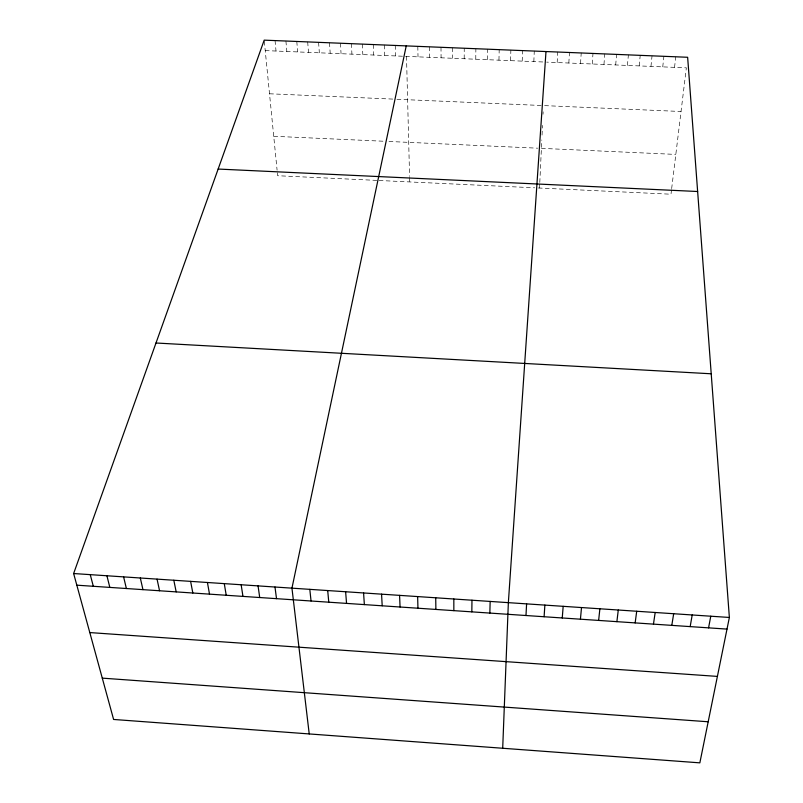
<?xml version="1.0" encoding="UTF-8"?>
<svg xmlns="http://www.w3.org/2000/svg" width="803" height="803" viewBox="0 0 803 803"><rect width="100%" height="100%" fill="white"/><g stroke="black" fill="none" stroke-linecap="round" stroke-linejoin="round"><path stroke-width="0.6" stroke-dasharray="4.01 3.01" d="M464.194 58.749L464.234 48.24M475.767 59.221L475.878 48.712M487.351 59.693L487.531 49.184M498.954 60.175L499.195 49.656M510.567 60.647L510.879 50.127M522.201 61.128L522.562 50.599M533.834 61.6L534.276 51.071M539.526 188.043L539.736 183.586M539.797 182.472L541.804 139.953M542.035 135.115L542.497 125.368M543.019 114.287L543.139 111.798M557.162 62.554L557.724 52.024M568.835 63.035L569.468 52.496M580.529 63.517L581.221 52.968M592.233 63.989L592.995 53.45M603.956 64.471L604.779 53.921M615.69 64.953L616.574 54.403M627.434 65.434L628.388 54.875M639.188 65.916L640.212 55.357M650.962 66.398L652.046 55.839M662.746 66.88L663.9 56.31M674.54 67.362L675.765 56.792M671.529 189.749L670.987 194.216L535.902 187.872M671.659 188.635L686.354 67.843L546.662 62.122M265.231 50.599L544.324 62.032M269.517 93.78L393.37 99.11M396.923 99.271L541.152 105.474M544.575 105.625L681.044 111.497M273.733 136.279L384.346 141.268M388.983 141.479L537.699 148.184M541.413 148.354L675.825 154.417M376.818 180.394L277.647 175.727L277.206 171.3M379.086 180.494L534.698 187.812M264.307 41.314L277.095 170.196M275.048 40.592L276.031 51.041M285.918 41.033L286.842 51.482M296.799 41.465L297.662 51.934M307.69 41.907L308.493 52.376M318.6 42.348L319.343 52.817M329.511 42.79L330.194 53.259M340.432 43.232L341.064 53.711M351.373 43.673L351.945 54.152M362.324 44.115L362.826 54.594M373.285 44.566L373.736 55.046M384.256 45.008L384.647 55.487M395.237 45.45L395.568 55.939M406.509 56.391L409.57 176.379M409.6 177.493L409.711 181.94M417.811 46.363L418.012 56.862M429.394 46.835L429.545 57.334M440.998 47.297L441.078 57.806M452.611 47.768L452.631 58.278"/><path stroke-width="1.2" d="M471.833 611.866L471.973 600.222M489.85 613.08L490.151 601.437M502.698 748.255L508.359 602.651L545.99 51.543M525.985 615.52L526.597 603.876M544.103 616.744L544.866 605.101M562.251 617.969L563.174 606.325M580.428 619.203L581.513 607.56M598.636 620.428L599.881 608.784M616.885 621.663L618.28 610.019M635.153 622.897L636.709 611.254M653.461 624.132L655.178 612.488M671.8 625.376L673.677 613.733M690.168 626.611L692.206 614.968M708.567 627.856L710.775 616.212M729.365 617.457L699.845 762.85L113.604 719.458L73.635 573.533L264.197 40.15L687.639 57.274L729.365 617.457L73.635 573.533M406.238 45.891L291.951 588.157L309.225 733.942M218.145 169.052L697.636 191.505M155.993 343.001L711.217 373.786M76.827 585.176L727.006 629.1M89.806 632.573L717.4 676.407M102.282 678.133L708.186 721.767M90.257 574.647L93.319 586.29M106.919 575.761L109.83 587.405M123.602 576.875L126.382 588.529M140.314 577.999L142.954 589.643M157.047 579.124L159.556 590.767M173.819 580.238L176.178 591.891M190.612 581.372L192.83 593.015M207.425 582.496L209.513 594.14M224.278 583.62L226.225 595.274M241.151 584.755L242.958 596.398M258.054 585.889L259.72 597.532M274.987 587.023L276.513 598.667M309.807 589.352L311.042 601.005M327.704 590.556L328.778 602.2M345.621 591.751L346.555 603.404M363.578 592.955L364.361 604.599M381.566 594.16L382.198 605.803M399.583 595.364L400.065 607.018M417.64 596.579L417.951 608.222M435.718 597.793L435.888 609.437M453.825 598.998L453.846 610.651"/></g></svg>
